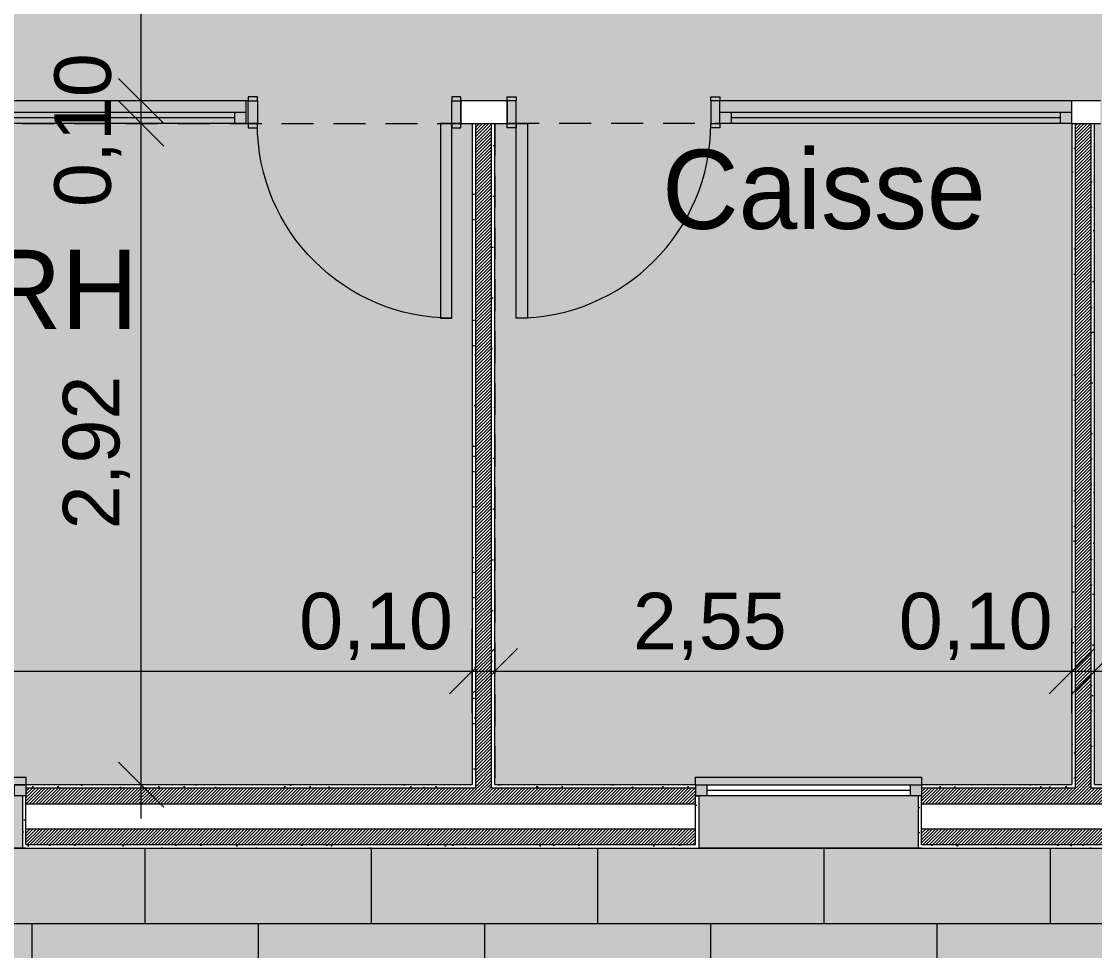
# Model space of a CAD drawing. Header units: millimetres. Extents: x 141848 to 1648660, y -821378 to -151356.
# Drawn here: x 440954 to 445696, y -261619 to -257512 of the extents above; entities that cross this region are included whole.
import ezdxf

# ---------------------------------------------------------------- set-up
doc = ezdxf.new("R2010")
doc.units = ezdxf.units.MM
doc.header["$MEASUREMENT"] = 0
for name, pattern in [('Tirets', [229.305464, 141.111124, -88.19434]), ('Traits', [282.222223, 141.111112, -141.111112]), ('Wipeout_Contour', [1000, 0, -1000])]:
    doc.linetypes.add(name, pattern=pattern)
for name, color, linetype in [('Cotations - 1_100', 7, 'Continuous'), ('Fenêtres ARCHICAD', 7, 'Continuous'), ('Hachure', 7, 'Continuous'), ('Portes ARCHICAD', 7, 'Continuous'), ('Sols_ Dalles', 7, 'Continuous'), ('Structure - Murs extérieurs', 7, 'Continuous')]:
    doc.layers.add(name, color=color, linetype=linetype)
doc.styles.add('STYLE_GENERE_1', font='')
doc.styles.add('STYLE_GENERE_2', font='')
doc.styles.get('STYLE_GENERE_1').set_extended_font_data('Agency FB')
doc.styles.get('STYLE_GENERE_2').set_extended_font_data('Arial')
doc.dimstyles.new('STYLE_GENERE__1', dxfattribs={"dimtxt": 250, "dimasz": 190, "dimexe": 1.25, "dimexo": 0.625, "dimgap": 0, "dimtad": 1, "dimlfac": 0.001, "dimtxsty": 'STYLE_GENERE_2', "dimblk": 'ARROWHEAD_6', "dimblk1": 'ARROWHEAD_6', "dimblk2": 'ARROWHEAD_6', "dimcen": 2.5, "dimse1": 1, "dimse2": 1, "dimclrd": 7, "dimclre": 7, "dimclrt": 7, "dimazin": 3, "dimtfac": 1, "dimtmove": 0, "dimatfit": 3})
doc.dimstyles.new('STYLE_GENERE__2', dxfattribs={"dimtxt": 250, "dimasz": 190, "dimexe": 1.25, "dimexo": 0.625, "dimgap": 0, "dimtad": 1, "dimlfac": 0.001, "dimtxsty": 'STYLE_GENERE_2', "dimblk": 'ARROWHEAD_6', "dimblk1": 'ARROWHEAD_6', "dimblk2": 'ARROWHEAD_6', "dimcen": 2.5, "dimse1": 1, "dimse2": 1, "dimclrd": 7, "dimclre": 7, "dimclrt": 7, "dimazin": 3, "dimtfac": 1, "dimtmove": 0, "dimatfit": 3})
doc.dimstyles.new('STYLE_GENERE__3', dxfattribs={"dimtxt": 250, "dimasz": 190, "dimexe": 1.25, "dimexo": 0.625, "dimgap": 0, "dimtad": 1, "dimlfac": 0.001, "dimtxsty": 'STYLE_GENERE_2', "dimblk": 'ARROWHEAD_6', "dimblk1": 'ARROWHEAD_6', "dimblk2": 'ARROWHEAD_6', "dimcen": 2.5, "dimse1": 1, "dimse2": 1, "dimclrd": 7, "dimclre": 7, "dimclrt": 7, "dimazin": 3, "dimtfac": 1, "dimtmove": 2, "dimatfit": 3})
pattern_1 = [(45, (0, 0), (-7.07106781, 7.07106781), [])]
pattern_2 = [(45, (0, 175), (-55.684659, 55.684659), [0, -52.5, 0, -78.75]), (110, (175, 175), (74.000794, 26.934086), [0, -38.5, 0, -66.5])]

# ---------------------------------------------------------------- blocks, each defined once
blk = doc.blocks.new('Dalle_41_2', base_point=(436549.6, -253415.6))
at = {"layer": 'Sols_ Dalles', "linetype": 'Continuous', "lineweight": 0, "true_color": 0x2e271c}
blk.add_hatch(color=250, dxfattribs=at).paths.add_polyline_path([(436549.6, -253415.6), (436549.6, -262350.9), (464309.6, -262365.6), (464309.6, -253415.6), (462925.6, -253415.6), (462925.6, -261165.6), (450865.6, -261165.6), (450865.6, -259365.6), (449225.6, -259365.6), (449225.6, -261165.6), (437925.1, -261165.6), (437925.1, -257683.7), (439425.1, -257683.7), (439425.1, -256655.6), (437925.1, -256655.6), (437925.1, -253415.6)])
at = {"layer": 'Sols_ Dalles', "color": 250, "linetype": 'Continuous', "lineweight": 5, "true_color": 0x1f1f1f, "flags": 128}
blk.add_lwpolyline([(436549.6, -253415.6), (436549.6, -262350.9), (464309.6, -262365.6), (464309.6, -253415.6), (462925.6, -253415.6), (462925.6, -261165.6), (450865.6, -261165.6), (450865.6, -259365.6), (449225.6, -259365.6), (449225.6, -261165.6), (437925.1, -261165.6), (437925.1, -257683.7), (439425.1, -257683.7), (439425.1, -256655.6), (437925.1, -256655.6), (437925.1, -253415.6)], close=True, dxfattribs=at)
blk = doc.blocks.new('Dalle_48_2', base_point=(437925.1, -253415.6))
at = {"layer": 'Sols_ Dalles', "linetype": 'Continuous', "lineweight": 0, "true_color": 0x393736}
blk.add_hatch(color=250, dxfattribs=at).paths.add_polyline_path([(437925.1, -253415.6), (437925.1, -256655.6), (440005.1, -256655.6), (440005.1, -257683.7), (437925.1, -257683.7), (437925.1, -261165.6), (449210.6, -261165.6), (449210.6, -259085.6), (450865.6, -259085.6), (450865.6, -261165.6), (462925.6, -261165.6), (462925.6, -253415.6)])
at = {"layer": 'Sols_ Dalles', "color": 250, "linetype": 'Continuous', "lineweight": 5, "true_color": 0x1f1f1f, "flags": 128}
blk.add_lwpolyline([(437925.1, -253415.6), (462925.6, -253415.6), (462925.6, -261165.6), (450865.6, -261165.6), (450865.6, -259085.6), (449210.6, -259085.6), (449210.6, -261165.6), (437925.1, -261165.6), (437925.1, -257683.7), (440005.1, -257683.7), (440005.1, -256655.6), (437925.1, -256655.6)], close=True, dxfattribs=at)
blk = doc.blocks.new('Mur_202_2', base_point=(442960.6, -261165.6))
at = {"color": 254, "linetype": 'Wipeout_Contour', "lineweight": 0, "ltscale": 2056444.522743386}
blk.add_wipeout([(443030.6, -260885.6), (442960.6, -260885.6), (442960.6, -260900.6), (443030.6, -260900.6)], dxfattribs=at).dxf.layer = 'Structure - Murs extérieurs'
at = {"layer": 'Structure - Murs extérieurs', "linetype": 'Continuous', "lineweight": 5, "true_color": 0x5f5f5f}
h = blk.add_hatch(dxfattribs=at)
h.set_pattern_fill('Briques_terre_cuite__int_94', color=251, style=0, pattern_type=2)
h.set_pattern_definition(pattern_1)
h.paths.add_polyline_path([(443030.6, -260885.6), (442960.6, -260885.6), (442960.6, -260900.6), (443030.6, -260900.6)])
at = {"color": 254, "linetype": 'Wipeout_Contour', "lineweight": 0, "ltscale": 2053329.502695167}
blk.add_wipeout([(442945.6, -257963.7), (442945.6, -260885.6), (442960.6, -260885.6), (442960.6, -257963.7)], dxfattribs=at).dxf.layer = 'Structure - Murs extérieurs'
at = {"color": 254, "linetype": 'Wipeout_Contour', "lineweight": 0, "ltscale": 2053622.895526968}
blk.add_wipeout([(443045.6, -260885.6), (443045.6, -257963.7), (443030.6, -257963.7), (443030.6, -260885.6)], dxfattribs=at).dxf.layer = 'Structure - Murs extérieurs'
at = {"layer": 'Structure - Murs extérieurs', "linetype": 'Continuous', "lineweight": 5, "true_color": 0x5f5f5f}
h = blk.add_hatch(dxfattribs=at)
h.set_pattern_fill('Enduit_0002', color=251, style=0, pattern_type=2)
h.set_pattern_definition(pattern_2)
h.paths.add_polyline_path([(442945.6, -257963.7), (442945.6, -260885.6), (442960.6, -260885.6), (442960.6, -257963.7)])
h = blk.add_hatch(dxfattribs=at)
h.set_pattern_fill('Enduit_0002', color=251, style=0, pattern_type=2)
h.set_pattern_definition(pattern_2)
h.paths.add_polyline_path([(443045.6, -260885.6), (443045.6, -257963.7), (443030.6, -257963.7), (443030.6, -260885.6)])
at = {"color": 254, "linetype": 'Wipeout_Contour', "lineweight": 0, "ltscale": 2053476.198523562}
blk.add_wipeout([(442960.6, -257963.7), (442960.6, -260885.6), (443030.6, -260885.6), (443030.6, -257963.7)], dxfattribs=at).dxf.layer = 'Structure - Murs extérieurs'
at = {"layer": 'Structure - Murs extérieurs', "linetype": 'Continuous', "lineweight": 5, "true_color": 0x5f5f5f}
h = blk.add_hatch(dxfattribs=at)
h.set_pattern_fill('Briques_terre_cuite__int_94', color=251, style=0, pattern_type=2)
h.set_pattern_definition(pattern_1)
h.paths.add_polyline_path([(442960.6, -257963.7), (442960.6, -260885.6), (443030.6, -260885.6), (443030.6, -257963.7)])
at = {"layer": 'Structure - Murs extérieurs', "color": 7, "linetype": 'Continuous', "lineweight": 5}
for p, q in [((442960.6, -257963.7), (442960.6, -260885.6)), ((443030.6, -260885.6), (443030.6, -257963.7)), ((442960.6, -260885.6), (442960.6, -260900.6)), ((443030.6, -260900.6), (443030.6, -260885.6))]:
    blk.add_line(p, q, dxfattribs=at)
at = {"layer": 'Structure - Murs extérieurs', "color": 7, "linetype": 'Continuous', "lineweight": 5, "flags": 128}
for points in [[(442945.6, -257963.7), (442945.6, -260885.6)], [(443045.6, -260885.6), (443045.6, -257963.7)]]:
    blk.add_lwpolyline(points, dxfattribs=at)
blk = doc.blocks.new('Mur_203_2', base_point=(445610.6, -261165.6))
at = {"color": 254, "linetype": 'Wipeout_Contour', "lineweight": 0, "ltscale": 2065585.257969993}
blk.add_wipeout([(445680.6, -260885.6), (445610.6, -260885.6), (445610.6, -260900.6), (445680.6, -260900.6)], dxfattribs=at).dxf.layer = 'Structure - Murs extérieurs'
at = {"layer": 'Structure - Murs extérieurs', "linetype": 'Continuous', "lineweight": 5, "true_color": 0x5f5f5f}
h = blk.add_hatch(dxfattribs=at)
h.set_pattern_fill('Briques_terre_cuite__int_94', color=251, style=0, pattern_type=2)
h.set_pattern_definition(pattern_1)
h.paths.add_polyline_path([(445680.6, -260885.6), (445610.6, -260885.6), (445610.6, -260900.6), (445680.6, -260900.6)])
at = {"color": 254, "linetype": 'Wipeout_Contour', "lineweight": 0, "ltscale": 2062399.942005215}
blk.add_wipeout([(445595.6, -257880.6), (445595.6, -260885.6), (445610.6, -260885.6), (445610.6, -257880.6)], dxfattribs=at).dxf.layer = 'Structure - Murs extérieurs'
at = {"color": 254, "linetype": 'Wipeout_Contour', "lineweight": 0, "ltscale": 2062693.791935587}
blk.add_wipeout([(445695.6, -260885.6), (445695.6, -257880.6), (445680.6, -257880.6), (445680.6, -260885.6)], dxfattribs=at).dxf.layer = 'Structure - Murs extérieurs'
at = {"layer": 'Structure - Murs extérieurs', "linetype": 'Continuous', "lineweight": 5, "true_color": 0x5f5f5f}
h = blk.add_hatch(dxfattribs=at)
h.set_pattern_fill('Enduit_0002', color=251, style=0, pattern_type=2)
h.set_pattern_definition(pattern_2)
h.paths.add_polyline_path([(445595.6, -257880.6), (445595.6, -260885.6), (445610.6, -260885.6), (445610.6, -257880.6)])
h = blk.add_hatch(dxfattribs=at)
h.set_pattern_fill('Enduit_0002', color=251, style=0, pattern_type=2)
h.set_pattern_definition(pattern_2)
h.paths.add_polyline_path([(445695.6, -260885.6), (445695.6, -257880.6), (445680.6, -257880.6), (445680.6, -260885.6)])
at = {"color": 254, "linetype": 'Wipeout_Contour', "lineweight": 0, "ltscale": 2062546.866391082}
blk.add_wipeout([(445610.6, -257880.6), (445610.6, -260885.6), (445680.6, -260885.6), (445680.6, -257880.6)], dxfattribs=at).dxf.layer = 'Structure - Murs extérieurs'
at = {"layer": 'Structure - Murs extérieurs', "linetype": 'Continuous', "lineweight": 5, "true_color": 0x5f5f5f}
h = blk.add_hatch(dxfattribs=at)
h.set_pattern_fill('Briques_terre_cuite__int_94', color=251, style=0, pattern_type=2)
h.set_pattern_definition(pattern_1)
h.paths.add_polyline_path([(445610.6, -257880.6), (445610.6, -260885.6), (445680.6, -260885.6), (445680.6, -257880.6)])
at = {"layer": 'Structure - Murs extérieurs', "color": 7, "linetype": 'Continuous', "lineweight": 5}
for p, q in [((445610.6, -257880.6), (445610.6, -260885.6)), ((445680.6, -260885.6), (445680.6, -257880.6)), ((445610.6, -260885.6), (445610.6, -260900.6)), ((445680.6, -260900.6), (445680.6, -260885.6))]:
    blk.add_line(p, q, dxfattribs=at)
at = {"layer": 'Structure - Murs extérieurs', "color": 7, "linetype": 'Continuous', "lineweight": 5, "flags": 128}
for points in [[(445595.6, -257880.6), (445595.6, -260885.6)], [(445695.6, -260885.6), (445695.6, -257880.6)]]:
    blk.add_lwpolyline(points, dxfattribs=at)
blk = doc.blocks.new('Fenêtre 25_7')
at = {"layer": 'Fenêtres ARCHICAD', "color": 7, "linetype": 'Continuous', "lineweight": 5}
for p, q in [((-777.8, 0), (777.8, 0)), ((-777.8, 0), (-727.8, 0)), ((-777.8, 0), (-777.8, -50)), ((-777.8, 0), (-777.8, -50)), ((-727.8, 0), (-727.8, -50)), ((-727.8, 0), (727.8, 0)), ((727.8, -50), (727.8, 0)), ((727.8, 0), (777.8, 0)), ((777.8, 0), (777.8, -50)), ((777.8, 0), (777.8, -50)), ((-727.8, -25), (727.8, -25)), ((-727.8, -50), (-777.8, -50)), ((-777.8, -50), (-777.8, -100)), ((727.8, -50), (-727.8, -50)), ((777.8, -50), (727.8, -50)), ((777.8, -50), (777.8, -100)), ((-777.8, -100), (777.8, -100))]:
    blk.add_line(p, q, dxfattribs=at)
blk = doc.blocks.new('Fenêtre 25_8')
at = {"layer": 'Fenêtres ARCHICAD', "color": 7, "linetype": 'Continuous', "lineweight": 5}
for p, q in [((-970.5, 0), (970.5, 0)), ((-970.5, 0), (-920.5, 0)), ((-970.5, 0), (-970.5, -50)), ((-970.5, 0), (-970.5, -50)), ((-920.5, 0), (-920.5, -50)), ((-920.5, 0), (920.5, 0)), ((920.5, -50), (920.5, 0)), ((920.5, 0), (970.5, 0)), ((970.5, 0), (970.5, -50)), ((970.5, 0), (970.5, -50)), ((-920.5, -25), (920.5, -25)), ((-920.5, -50), (-970.5, -50)), ((-970.5, -50), (-970.5, -100)), ((920.5, -50), (-920.5, -50)), ((970.5, -50), (920.5, -50)), ((970.5, -50), (970.5, -100)), ((-970.5, -100), (970.5, -100))]:
    blk.add_line(p, q, dxfattribs=at)
blk = doc.blocks.new('Porte 25')
at = {"layer": 'Portes ARCHICAD', "color": 7, "linetype": 'Continuous', "lineweight": 5}
for p, q in [((380, 0), (380, 860)), ((380, 860), (430, 860)), ((430, 860), (430, 0)), ((-470, 0), (-470, 19)), ((-470, 19), (-430, 19)), ((-430, 0), (-470, 0)), ((-430, 0), (-470, 0)), ((-470, 0), (-470, -100)), ((-470, 0), (-470, -100)), ((-470, 0), (-470, -100)), ((-430, 19), (-430, 0)), ((-430, -50), (-430, 0)), ((430, 0), (380, 0)), ((430, 19), (470, 19)), ((430, 0), (430, 19)), ((470, 0), (430, 0)), ((470, 0), (430, 0)), ((430, 0), (430, -50)), ((470, 19), (470, 0)), ((470, -100), (470, 0)), ((470, 0), (470, -100)), ((470, 0), (470, -100)), ((-430, -100), (-430, -50)), ((430, -50), (430, -100)), ((-470, -119), (-470, -100)), ((-470, -100), (-430, -100)), ((-470, -100), (-430, -100)), ((-430, -119), (-470, -119)), ((-430, -100), (-430, -119)), ((430, -100), (470, -100)), ((430, -119), (430, -100)), ((430, -100), (470, -100)), ((470, -119), (430, -119)), ((470, -100), (470, -119))]:
    blk.add_line(p, q, dxfattribs=at)
blk.add_arc((430, 0), 860, 90, 180, dxfattribs=at)
blk = doc.blocks.new('Mur_206_2', base_point=(439725.1, -257963.7))
at = {"color": 254, "linetype": 'Wipeout_Contour', "lineweight": 0, "ltscale": 2046812.844278884}
blk.add_wipeout([(441946.2, -257863.7), (441946.2, -257963.7), (441955.9, -257963.7), (441955.9, -257863.7)], dxfattribs=at).dxf.layer = 'Structure - Murs extérieurs'
at = {"color": 254, "linetype": 'Wipeout_Contour', "lineweight": 0, "ltscale": 2050430.871710014}
blk.add_wipeout([(442895.9, -257963.7), (443100, -257963.7), (443100, -257863.7), (442895.9, -257863.7)], dxfattribs=at).dxf.layer = 'Structure - Murs extérieurs'
at = {"color": 254, "linetype": 'Wipeout_Contour', "lineweight": 0, "ltscale": 2059635.606639041}
blk.add_wipeout([(445595.6, -257963.7), (445721.9, -257963.7), (445721.9, -257863.7), (445595.6, -257863.7)], dxfattribs=at).dxf.layer = 'Structure - Murs extérieurs'
at = {"layer": 'Structure - Murs extérieurs', "color": 7, "linetype": 'Continuous', "lineweight": 5}
for p, q in [((441946.2, -257913.7), (441946.2, -257863.7)), ((441955.9, -257963.7), (441955.9, -257863.7)), ((442895.9, -257963.7), (442895.9, -257863.7)), ((443100, -257963.7), (443100, -257863.7)), ((445595.6, -257913.7), (445595.6, -257863.7)), ((441946.2, -257963.7), (441946.2, -257913.7)), ((445595.6, -257963.7), (445595.6, -257913.7))]:
    blk.add_line(p, q, dxfattribs=at)
at = {"layer": 'Structure - Murs extérieurs', "color": 7, "linetype": 'Continuous', "lineweight": 5, "flags": 128}
for points in [[(441955.9, -257863.7), (441946.2, -257863.7)], [(443100, -257863.7), (442895.9, -257863.7)], [(445721.9, -257863.7), (445595.6, -257863.7)], [(441946.2, -257963.7), (441955.9, -257963.7)], [(442895.9, -257963.7), (443100, -257963.7)], [(445595.6, -257963.7), (445721.9, -257963.7)]]:
    blk.add_lwpolyline(points, dxfattribs=at)
at = {"layer": 'Fenêtres ARCHICAD', "color": 7, "linetype": 'Continuous', "lineweight": 5, "zscale": 1000, "rotation": 180}
for name, p in [('Fenêtre 25_8', (440975.6, -257963.7)), ('Fenêtre 25_7', (444817.8, -257963.7))]:
    blk.add_blockref(name, p, dxfattribs=at)
at = {"layer": 'Portes ARCHICAD', "color": 7, "linetype": 'Continuous', "lineweight": 5, "xscale": -1, "zscale": 1000, "rotation": 180}
blk.add_blockref('Porte 25', (442425.9, -257963.7), dxfattribs=at)
at = {"layer": 'Portes ARCHICAD', "color": 7, "linetype": 'Continuous', "lineweight": 5, "zscale": 1000, "rotation": 180}
blk.add_blockref('Porte 25', (443570, -257963.7), dxfattribs=at)
blk = doc.blocks.new('Fenêtre 25_5')
at = {"layer": 'Fenêtres ARCHICAD', "color": 7, "linetype": 'Continuous', "lineweight": 5}
for p, q in [((-500, 0), (-500, 33.3)), ((-500, 33.3), (500, 33.3)), ((-500, 0), (-500, -15)), ((-500, 0), (-500, -15)), ((500, 33.3), (500, 0)), ((500, 0), (500, -15)), ((500, 0), (500, -15)), ((-500, -15), (-500, -50)), ((-500, -15), (-500, -50)), ((500, -15), (500, -50)), ((500, -15), (500, -50)), ((-485, -50), (-485, -280)), ((485, -50), (485, -280)), ((-500, -280), (-485, -280)), ((-485, -280), (485, -280)), ((500, -280), (485, -280))]:
    blk.add_line(p, q, dxfattribs=at)
at = {"layer": 'Fenêtres ARCHICAD', "color": 7, "linetype": 'Traits', "lineweight": 5}
blk.add_line((-500, 0), (500, 0), dxfattribs=at)
at = {"color": 254, "linetype": 'Wipeout_Contour', "lineweight": 0, "ltscale": 1805.5395}
blk.add_wipeout([(-450, 0), (-450, -50), (450, -50), (450, 0)], dxfattribs=at).dxf.layer = 'Fenêtres ARCHICAD'
at = {"layer": 'Fenêtres ARCHICAD', "color": 7, "linetype": 'Continuous', "lineweight": 5}
for p, q in [((-500, 0), (-450, 0)), ((-450, 0), (-450, -50)), ((-450, 0), (450, 0)), ((450, -50), (450, 0)), ((450, 0), (500, 0)), ((-450, -25), (450, -25)), ((-450, -50), (-500, -50)), ((450, -50), (-450, -50)), ((500, -50), (450, -50))]:
    blk.add_line(p, q, dxfattribs=at)
blk = doc.blocks.new('Mur_287_2', base_point=(448945.6, -261165.6))
at = {"color": 254, "linetype": 'Wipeout_Contour', "lineweight": 0, "ltscale": 2052874.762423027}
blk.add_wipeout([(440972.9, -260900.6), (442945.6, -260900.6), (442945.6, -260885.6), (440972.9, -260885.6)], dxfattribs=at)
at = {"color": 254, "linetype": 'Wipeout_Contour', "lineweight": 0, "ltscale": 2056591.007703003}
blk.add_wipeout([(443045.6, -260885.6), (443030.6, -260885.6), (443030.6, -260900.6), (443045.6, -260900.6)], dxfattribs=at)
at = {"color": 254, "linetype": 'Wipeout_Contour', "lineweight": 0, "ltscale": 2064266.934160831}
blk.add_wipeout([(444931.6, -260900.6), (445595.6, -260900.6), (445595.6, -260885.6), (444931.6, -260885.6)], dxfattribs=at)
at = {"color": 254, "linetype": 'Wipeout_Contour', "lineweight": 0, "ltscale": 2065731.967083249}
blk.add_wipeout([(445695.6, -260885.6), (445680.6, -260885.6), (445680.6, -260900.6), (445695.6, -260900.6)], dxfattribs=at)
at = {"color": 254, "linetype": 'Wipeout_Contour', "lineweight": 0, "ltscale": 2055113.100877188}
blk.add_wipeout([(443931.6, -261150.6), (440972.9, -261150.6), (440972.9, -261165.6), (443931.6, -261165.6)], dxfattribs=at)
at = {"color": 254, "linetype": 'Wipeout_Contour', "lineweight": 0, "ltscale": 2066561.518039921}
blk.add_wipeout([(444931.6, -261150.6), (444931.6, -261165.6), (446614.4, -261165.6), (446614.4, -261150.6)], dxfattribs=at)
at = {"linetype": 'Continuous', "lineweight": 5, "true_color": 0x5f5f5f}
h = blk.add_hatch(dxfattribs=at)
h.set_pattern_fill('Enduit_0002', color=251, style=0, pattern_type=2)
h.set_pattern_definition(pattern_2)
h.paths.add_polyline_path([(440972.9, -260900.6), (442945.6, -260900.6), (442945.6, -260885.6), (440972.9, -260885.6)])
h = blk.add_hatch(dxfattribs=at)
h.set_pattern_fill('Enduit_0002', color=251, style=0, pattern_type=2)
h.set_pattern_definition(pattern_2)
h.paths.add_polyline_path([(443045.6, -260885.6), (443030.6, -260885.6), (443030.6, -260900.6), (443045.6, -260900.6)])
h = blk.add_hatch(dxfattribs=at)
h.set_pattern_fill('Enduit_0002', color=251, style=0, pattern_type=2)
h.set_pattern_definition(pattern_2)
h.paths.add_polyline_path([(444931.6, -260900.6), (445595.6, -260900.6), (445595.6, -260885.6), (444931.6, -260885.6)])
h = blk.add_hatch(dxfattribs=at)
h.set_pattern_fill('Enduit_0002', color=251, style=0, pattern_type=2)
h.set_pattern_definition(pattern_2)
h.paths.add_polyline_path([(445695.6, -260885.6), (445680.6, -260885.6), (445680.6, -260900.6), (445695.6, -260900.6)])
h = blk.add_hatch(dxfattribs=at)
h.set_pattern_fill('Enduit_0002', color=251, style=0, pattern_type=2)
h.set_pattern_definition(pattern_2)
h.paths.add_polyline_path([(443931.6, -261150.6), (440972.9, -261150.6), (440972.9, -261165.6), (443931.6, -261165.6)])
h = blk.add_hatch(dxfattribs=at)
h.set_pattern_fill('Enduit_0002', color=251, style=0, pattern_type=2)
h.set_pattern_definition(pattern_2)
h.paths.add_polyline_path([(444931.6, -261150.6), (444931.6, -261165.6), (446614.4, -261165.6), (446614.4, -261150.6)])
at = {"color": 254, "linetype": 'Wipeout_Contour', "lineweight": 0, "ltscale": 2056298.038967514}
blk.add_wipeout([(442960.6, -260885.6), (442945.6, -260885.6), (442945.6, -260900.6), (442960.6, -260900.6)], dxfattribs=at)
at = {"color": 254, "linetype": 'Wipeout_Contour', "lineweight": 0, "ltscale": 2058144.254432398}
blk.add_wipeout([(443045.6, -260900.6), (443931.6, -260900.6), (443931.6, -260885.6), (443045.6, -260885.6)], dxfattribs=at)
at = {"color": 254, "linetype": 'Wipeout_Contour', "lineweight": 0, "ltscale": 2065438.550024285}
blk.add_wipeout([(445610.6, -260885.6), (445595.6, -260885.6), (445595.6, -260900.6), (445610.6, -260900.6)], dxfattribs=at)
at = {"color": 254, "linetype": 'Wipeout_Contour', "lineweight": 0, "ltscale": 2067344.221832008}
blk.add_wipeout([(445695.6, -260900.6), (446614.4, -260900.6), (446614.4, -260885.6), (445695.6, -260885.6)], dxfattribs=at)
at = {"color": 254, "linetype": 'Wipeout_Contour', "lineweight": 0, "ltscale": 2055026.696493898}
blk.add_wipeout([(440972.9, -261080.6), (440972.9, -261150.6), (443931.6, -261150.6), (443931.6, -261080.6)], dxfattribs=at)
at = {"color": 254, "linetype": 'Wipeout_Contour', "lineweight": 0, "ltscale": 2066475.592869118}
blk.add_wipeout([(444931.6, -261080.6), (444931.6, -261150.6), (446614.4, -261150.6), (446614.4, -261080.6)], dxfattribs=at)
at = {"linetype": 'Continuous', "lineweight": 5, "true_color": 0x5f5f5f}
h = blk.add_hatch(dxfattribs=at)
h.set_pattern_fill('Enduit_0002', color=251, style=0, pattern_type=2)
h.set_pattern_definition(pattern_2)
h.paths.add_polyline_path([(442960.6, -260885.6), (442945.6, -260885.6), (442945.6, -260900.6), (442960.6, -260900.6)])
h = blk.add_hatch(dxfattribs=at)
h.set_pattern_fill('Enduit_0002', color=251, style=0, pattern_type=2)
h.set_pattern_definition(pattern_2)
h.paths.add_polyline_path([(443045.6, -260900.6), (443931.6, -260900.6), (443931.6, -260885.6), (443045.6, -260885.6)])
h = blk.add_hatch(dxfattribs=at)
h.set_pattern_fill('Enduit_0002', color=251, style=0, pattern_type=2)
h.set_pattern_definition(pattern_2)
h.paths.add_polyline_path([(445610.6, -260885.6), (445595.6, -260885.6), (445595.6, -260900.6), (445610.6, -260900.6)])
h = blk.add_hatch(dxfattribs=at)
h.set_pattern_fill('Enduit_0002', color=251, style=0, pattern_type=2)
h.set_pattern_definition(pattern_2)
h.paths.add_polyline_path([(445695.6, -260900.6), (446614.4, -260900.6), (446614.4, -260885.6), (445695.6, -260885.6)])
h = blk.add_hatch(dxfattribs=at)
h.set_pattern_fill('Briques_terre_cuite__int_94', color=251, style=0, pattern_type=2)
h.set_pattern_definition(pattern_1)
h.paths.add_polyline_path([(440972.9, -261080.6), (440972.9, -261150.6), (443931.6, -261150.6), (443931.6, -261080.6)])
h = blk.add_hatch(dxfattribs=at)
h.set_pattern_fill('Briques_terre_cuite__int_94', color=251, style=0, pattern_type=2)
h.set_pattern_definition(pattern_1)
h.paths.add_polyline_path([(444931.6, -261080.6), (444931.6, -261150.6), (446614.4, -261150.6), (446614.4, -261080.6)])
at = {"color": 254, "linetype": 'Wipeout_Contour', "lineweight": 0, "ltscale": 2054843.754802035}
blk.add_wipeout([(443931.6, -260970.6), (440972.9, -260970.6), (440972.9, -261080.6), (443931.6, -261080.6)], dxfattribs=at)
at = {"color": 254, "linetype": 'Wipeout_Contour', "lineweight": 0, "ltscale": 2066293.665497769}
blk.add_wipeout([(446614.4, -260970.6), (444931.6, -260970.6), (444931.6, -261080.6), (446614.4, -261080.6)], dxfattribs=at)
at = {"color": 254, "linetype": 'Wipeout_Contour', "lineweight": 0, "ltscale": 2565378.443909648}
blk.add_wipeout([(440972.9, -260900.6), (440972.9, -260935.6), (440972.9, -260970.6), (442960.6, -260970.6), (442960.6, -260900.6)], dxfattribs=at)
at = {"color": 254, "linetype": 'Wipeout_Contour', "lineweight": 0, "ltscale": 2580181.004514978}
blk.add_wipeout([(444931.6, -260900.6), (444931.6, -260935.6), (444931.6, -260970.6), (445610.6, -260970.6), (445610.6, -260900.6)], dxfattribs=at)
at = {"linetype": 'Continuous', "lineweight": 5, "true_color": 0x5f5f5f}
h = blk.add_hatch(dxfattribs=at)
h.set_pattern_fill('Briques_terre_cuite__int_94', color=251, style=0, pattern_type=2)
h.set_pattern_definition(pattern_1)
h.paths.add_polyline_path([(440972.9, -260900.6), (440972.9, -260935.6), (440972.9, -260970.6), (442960.6, -260970.6), (442960.6, -260900.6)])
h = blk.add_hatch(dxfattribs=at)
h.set_pattern_fill('Briques_terre_cuite__int_94', color=251, style=0, pattern_type=2)
h.set_pattern_definition(pattern_1)
h.paths.add_polyline_path([(444931.6, -260900.6), (444931.6, -260935.6), (444931.6, -260970.6), (445610.6, -260970.6), (445610.6, -260900.6)])
at = {"color": 7, "linetype": 'Continuous', "lineweight": 5}
for p, q in [((440972.9, -260885.6), (440972.9, -260900.6)), ((444931.6, -260885.6), (444931.6, -260900.6))]:
    blk.add_line(p, q, dxfattribs=at)
at = {"color": 254, "linetype": 'Wipeout_Contour', "lineweight": 0, "ltscale": 2056530.800322485}
blk.add_wipeout([(443030.6, -260900.6), (442960.6, -260900.6), (442960.6, -260970.6), (443030.6, -260970.6)], dxfattribs=at)
at = {"color": 254, "linetype": 'Wipeout_Contour', "lineweight": 0, "ltscale": 2065671.153775135}
blk.add_wipeout([(445680.6, -260900.6), (445610.6, -260900.6), (445610.6, -260970.6), (445680.6, -260970.6)], dxfattribs=at)
at = {"color": 254, "linetype": 'Wipeout_Contour', "lineweight": 0, "ltscale": 2562272.704409919}
blk.add_wipeout([(440957.9, -261165.6), (440972.9, -261165.6), (440972.9, -261150.6), (440972.9, -260935.6), (440957.9, -260935.6)], dxfattribs=at)
at = {"color": 254, "linetype": 'Wipeout_Contour', "lineweight": 0, "ltscale": 2579324.496432557}
blk.add_wipeout([(444916.6, -261165.6), (444931.6, -261165.6), (444931.6, -261150.6), (444931.6, -260935.6), (444916.6, -260935.6)], dxfattribs=at)
at = {"linetype": 'Continuous', "lineweight": 5, "true_color": 0x5f5f5f}
h = blk.add_hatch(dxfattribs=at)
h.set_pattern_fill('Briques_terre_cuite__int_94', color=251, style=0, pattern_type=2)
h.set_pattern_definition(pattern_1)
h.paths.add_polyline_path([(443030.6, -260900.6), (442960.6, -260900.6), (442960.6, -260970.6), (443030.6, -260970.6)])
h = blk.add_hatch(dxfattribs=at)
h.set_pattern_fill('Briques_terre_cuite__int_94', color=251, style=0, pattern_type=2)
h.set_pattern_definition(pattern_1)
h.paths.add_polyline_path([(445680.6, -260900.6), (445610.6, -260900.6), (445610.6, -260970.6), (445680.6, -260970.6)])
h = blk.add_hatch(dxfattribs=at)
h.set_pattern_fill('Enduit_0002', color=251, style=0, pattern_type=2)
h.set_pattern_definition(pattern_2)
h.paths.add_polyline_path([(440957.9, -261165.6), (440972.9, -261165.6), (440972.9, -261150.6), (440972.9, -260935.6), (440957.9, -260935.6)])
h = blk.add_hatch(dxfattribs=at)
h.set_pattern_fill('Enduit_0002', color=251, style=0, pattern_type=2)
h.set_pattern_definition(pattern_2)
h.paths.add_polyline_path([(444916.6, -261165.6), (444931.6, -261165.6), (444931.6, -261150.6), (444931.6, -260935.6), (444916.6, -260935.6)])
at = {"color": 7, "linetype": 'Continuous', "lineweight": 5}
for p, q in [((442960.6, -260900.6), (440972.9, -260900.6)), ((440972.9, -260900.6), (440972.9, -260935.6)), ((442960.6, -260885.6), (442960.6, -260900.6)), ((445610.6, -260900.6), (444931.6, -260900.6)), ((444931.6, -260900.6), (444931.6, -260935.6)), ((445610.6, -260885.6), (445610.6, -260900.6)), ((440957.9, -260935.6), (440957.9, -261165.6)), ((440972.9, -260935.6), (440957.9, -260935.6)), ((440972.9, -261150.6), (440972.9, -260935.6)), ((444916.6, -260935.6), (444916.6, -261165.6)), ((444931.6, -260935.6), (444916.6, -260935.6)), ((444931.6, -261150.6), (444931.6, -260935.6)), ((440972.9, -260970.6), (442960.6, -260970.6)), ((444931.6, -260970.6), (445610.6, -260970.6)), ((444931.6, -261080.6), (446614.4, -261080.6)), ((440972.9, -261165.6), (440957.9, -261165.6)), ((444931.6, -261165.6), (444916.6, -261165.6)), ((444931.6, -261150.6), (446614.4, -261150.6))]:
    blk.add_line(p, q, dxfattribs=at)
at = {"color": 7, "linetype": 'Continuous', "lineweight": 5, "flags": 128}
for points in [[(442945.6, -260885.6), (440972.9, -260885.6)], [(445595.6, -260885.6), (444931.6, -260885.6)], [(444931.6, -261165.6), (446614.4, -261165.6)]]:
    blk.add_lwpolyline(points, dxfattribs=at)
at = {"color": 254, "linetype": 'Wipeout_Contour', "lineweight": 0, "ltscale": 2573143.626941882}
blk.add_wipeout([(443931.6, -260900.6), (443030.6, -260900.6), (443030.6, -260970.6), (443931.6, -260970.6), (443931.6, -260935.6)], dxfattribs=at)
at = {"color": 254, "linetype": 'Wipeout_Contour', "lineweight": 0, "ltscale": 2584657.808150824}
blk.add_wipeout([(446614.4, -260900.6), (445680.6, -260900.6), (445680.6, -260970.6), (446614.4, -260970.6), (446614.4, -260935.6)], dxfattribs=at)
at = {"linetype": 'Continuous', "lineweight": 5, "true_color": 0x5f5f5f}
h = blk.add_hatch(dxfattribs=at)
h.set_pattern_fill('Briques_terre_cuite__int_94', color=251, style=0, pattern_type=2)
h.set_pattern_definition(pattern_1)
h.paths.add_polyline_path([(443931.6, -260900.6), (443030.6, -260900.6), (443030.6, -260970.6), (443931.6, -260970.6), (443931.6, -260935.6)])
h = blk.add_hatch(dxfattribs=at)
h.set_pattern_fill('Briques_terre_cuite__int_94', color=251, style=0, pattern_type=2)
h.set_pattern_definition(pattern_1)
h.paths.add_polyline_path([(446614.4, -260900.6), (445680.6, -260900.6), (445680.6, -260970.6), (446614.4, -260970.6), (446614.4, -260935.6)])
at = {"color": 7, "linetype": 'Continuous', "lineweight": 5}
for p, q in [((443030.6, -260900.6), (443030.6, -260885.6)), ((443931.6, -260900.6), (443030.6, -260900.6)), ((443931.6, -260885.6), (443931.6, -260900.6)), ((445680.6, -260900.6), (445680.6, -260885.6)), ((446614.4, -260900.6), (445680.6, -260900.6)), ((442960.6, -260970.6), (443030.6, -260970.6)), ((445610.6, -260970.6), (445680.6, -260970.6)), ((445680.6, -260970.6), (446614.4, -260970.6))]:
    blk.add_line(p, q, dxfattribs=at)
at = {"color": 7, "linetype": 'Continuous', "lineweight": 5, "flags": 128}
for points in [[(443931.6, -260885.6), (443045.6, -260885.6)], [(446614.4, -260885.6), (445695.6, -260885.6)]]:
    blk.add_lwpolyline(points, dxfattribs=at)
at = {"color": 254, "linetype": 'Wipeout_Contour', "lineweight": 0, "ltscale": 2575065.899359434}
blk.add_wipeout([(443931.6, -261165.6), (443946.6, -261165.6), (443946.6, -260935.6), (443931.6, -260935.6), (443931.6, -261150.6)], dxfattribs=at)
at = {"linetype": 'Continuous', "lineweight": 5, "true_color": 0x5f5f5f}
h = blk.add_hatch(dxfattribs=at)
h.set_pattern_fill('Enduit_0002', color=251, style=0, pattern_type=2)
h.set_pattern_definition(pattern_2)
h.paths.add_polyline_path([(443931.6, -261165.6), (443946.6, -261165.6), (443946.6, -260935.6), (443931.6, -260935.6), (443931.6, -261150.6)])
at = {"color": 7, "linetype": 'Continuous', "lineweight": 5}
for p, q in [((443931.6, -260900.6), (443931.6, -260935.6)), ((443931.6, -260935.6), (443946.6, -260935.6)), ((443931.6, -261150.6), (443931.6, -260935.6)), ((443946.6, -260935.6), (443946.6, -261165.6)), ((443030.6, -260970.6), (443931.6, -260970.6)), ((440972.9, -261080.6), (443931.6, -261080.6)), ((440972.9, -261150.6), (443931.6, -261150.6)), ((443931.6, -261165.6), (443946.6, -261165.6))]:
    blk.add_line(p, q, dxfattribs=at)
at = {"color": 7, "linetype": 'Continuous', "lineweight": 5, "flags": 128}
blk.add_lwpolyline([(440972.9, -261165.6), (443931.6, -261165.6)], dxfattribs=at)
at = {"layer": 'Fenêtres ARCHICAD', "color": 7, "linetype": 'Continuous', "lineweight": 5, "zscale": 1000}
for p in [(440472.9, -260885.6), (444431.6, -260885.6)]:
    blk.add_blockref('Fenêtre 25_5', p, dxfattribs=at)
blk = doc.blocks.new('*D959')
at = {"layer": 'Cotations - 1_100', "color": 7, "linetype": 'Continuous', "lineweight": 5}
for p, q in [((438205.1, -260571.5), (438205.1, -260196.5)), ((442945.6, -260571.5), (442945.6, -260196.5)), ((438305.1, -260284), (438105.1, -260484)), ((442845.6, -260484), (443045.6, -260284)), ((438055.1, -260384), (438205.1, -260384)), ((438205.1, -260384), (442945.6, -260384))]:
    blk.add_line(p, q, dxfattribs=at)
at = {"layer": 'Cotations - 1_100', "color": 7, "lineweight": 5, "char_height": 250, "attachment_point": 7, "style": 'STYLE_GENERE_2'}
for s, insert in [('\\A1;{\\pql;\\fArial|b0|i0|c0|p38;4,74}', (439910.2, -260334)), ('\\A1;{\\pql;\\fArial|b0|i0|c0|p38;0,10}', (442180.4, -260334))]:
    blk.add_mtext(s, dxfattribs=dict(at, insert=insert))
blk = doc.blocks.new('ARROWHEAD_6')
at = {"color": 0, "linetype": 'Continuous', "lineweight": 0}
for p, q in [((-0.5, -0.5), (0.5, 0.5)), ((0, 0), (-1, 0))]:
    blk.add_line(p, q, dxfattribs=at)
blk = doc.blocks.new('*D960')
at = {"layer": 'Cotations - 1_100', "color": 7, "linetype": 'Continuous', "lineweight": 5}
for p, q in [((442945.6, -260571.5), (442945.6, -260196.5)), ((443045.6, -260571.5), (443045.6, -260196.5)), ((442845.6, -260484), (443045.6, -260284)), ((443145.6, -260284), (442945.6, -260484)), ((442945.6, -260384), (443045.6, -260384))]:
    blk.add_line(p, q, dxfattribs=at)
blk = doc.blocks.new('*D961')
at = {"layer": 'Cotations - 1_100', "color": 7, "linetype": 'Continuous', "lineweight": 5}
for p, q in [((443045.6, -260571.5), (443045.6, -260196.5)), ((445595.6, -260571.5), (445595.6, -260196.5)), ((443145.6, -260284), (442945.6, -260484)), ((445495.6, -260484), (445695.6, -260284)), ((443045.6, -260384), (445595.6, -260384))]:
    blk.add_line(p, q, dxfattribs=at)
at = {"layer": 'Cotations - 1_100', "color": 7, "lineweight": 5, "char_height": 250, "attachment_point": 7, "style": 'STYLE_GENERE_2'}
for s, insert in [('\\A1;{\\pql;\\fArial|b0|i0|c0|p38;2,55}', (443655.4, -260334)), ('\\A1;{\\pql;\\fArial|b0|i0|c0|p38;0,10}', (444830.4, -260334))]:
    blk.add_mtext(s, dxfattribs=dict(at, insert=insert))
blk = doc.blocks.new('*D962')
at = {"layer": 'Cotations - 1_100', "color": 7, "linetype": 'Continuous', "lineweight": 5}
for p, q in [((445595.6, -260571.5), (445595.6, -260196.5)), ((445695.6, -260571.5), (445695.6, -260196.5)), ((445495.6, -260484), (445695.6, -260284)), ((445795.6, -260284), (445595.6, -260484)), ((445595.6, -260384), (445695.6, -260384))]:
    blk.add_line(p, q, dxfattribs=at)
blk = doc.blocks.new('*D963')
at = {"layer": 'Cotations - 1_100', "color": 7, "linetype": 'Continuous', "lineweight": 5}
for p, q in [((445695.6, -260571.5), (445695.6, -260196.5)), ((448945.6, -260571.5), (448945.6, -260196.5)), ((445795.6, -260284), (445595.6, -260484)), ((449045.6, -260284), (448845.6, -260484)), ((445695.6, -260384), (448945.6, -260384))]:
    blk.add_line(p, q, dxfattribs=at)
at = {"layer": 'Cotations - 1_100', "color": 7, "lineweight": 5, "char_height": 250, "attachment_point": 7, "style": 'STYLE_GENERE_2'}
for s, insert in [('\\A1;{\\pql;\\fArial|b0|i0|c0|p38;3,25}', (446655.4, -260334)), ('\\A1;{\\pql;\\fArial|b0|i0|c0|p38;0,28}', (448180.4, -260334))]:
    blk.add_mtext(s, dxfattribs=dict(at, insert=insert))
blk = doc.blocks.new('*D972')
at = {"layer": 'Cotations - 1_100', "color": 7, "linetype": 'Continuous', "lineweight": 5}
for p, q in [((441583, -258063.7), (441383, -257863.7)), ((441670.5, -257963.7), (441295.5, -257963.7)), ((441483, -260885.6), (441483, -257963.7)), ((441383, -260785.6), (441583, -260985.6)), ((441670.5, -260885.6), (441295.5, -260885.6)), ((441483, -261035.6), (441483, -260885.6))]:
    blk.add_line(p, q, dxfattribs=at)
at = {"layer": 'Cotations - 1_100', "color": 7, "lineweight": 5, "char_height": 250, "attachment_point": 7, "rotation": 90, "style": 'STYLE_GENERE_2'}
for s, insert in [('\\A1;{\\pql;\\fArial|b0|i0|c0|p38;0,10}', (441395, -258332.3)), ('\\A1;{\\pql;\\fArial|b0|i0|c0|p38;2,92}', (441433, -259757.2))]:
    blk.add_mtext(s, dxfattribs=dict(at, insert=insert))
blk = doc.blocks.new('*D973')
at = {"layer": 'Cotations - 1_100', "color": 7, "linetype": 'Continuous', "lineweight": 5}
for p, q in [((441383, -257763.7), (441583, -257963.7)), ((441670.5, -257863.7), (441295.5, -257863.7)), ((441583, -258063.7), (441383, -257863.7)), ((441483, -257963.7), (441483, -257863.7)), ((441670.5, -257963.7), (441295.5, -257963.7))]:
    blk.add_line(p, q, dxfattribs=at)
blk = doc.blocks.new('*D974')
at = {"layer": 'Cotations - 1_100', "color": 7, "linetype": 'Continuous', "lineweight": 5}
for p, q in [((441583, -256575.6), (441383, -256375.6)), ((441670.5, -256475.6), (441295.5, -256475.6)), ((441483, -257863.7), (441483, -256475.6)), ((441383, -257763.7), (441583, -257963.7)), ((441670.5, -257863.7), (441295.5, -257863.7))]:
    blk.add_line(p, q, dxfattribs=at)
at = {"layer": 'Cotations - 1_100', "color": 7, "lineweight": 5, "char_height": 250, "attachment_point": 7, "rotation": 90, "style": 'STYLE_GENERE_2'}
for s, insert in [('\\A1;{\\pql;\\fArial|b0|i0|c0|p38;0,10}', (441382.8, -256808.1)), ('\\A1;{\\pql;\\fArial|b0|i0|c0|p38;1,39}', (441433, -257502.2))]:
    blk.add_mtext(s, dxfattribs=dict(at, insert=insert))

msp = doc.modelspace()

# ---------------------------------------------------------------- hatches: boundary and pattern name
at = {"linetype": 'Continuous', "lineweight": 5}
h = msp.add_hatch(dxfattribs=at)
h.set_pattern_fill('Panneau_100x50_0002', color=9, style=0, pattern_type=2)
h.set_pattern_definition([(0, (0, 0), (0, 500), []), (90, (0, 0), (-1000, 0), [500, -500]), (90, (500, 500), (-1000, 0), [500, -500])])
h.paths.add_polyline_path([(436505.061, -262550.571), (436505.061, -255066.557), (436525.061, -255066.557), (436525.061, -253415.571), (437925.061, -253415.571), (437925.061, -256655.571), (439725.061, -256655.571), (439725.061, -257683.66), (437925.061, -257683.66), (437925.061, -261165.571), (449225.553, -261165.571), (449225.553, -259365.571), (450865.553, -259365.571), (450865.553, -261165.571), (462925.553, -261165.571), (462925.553, -253415.571), (464325.553, -253415.571), (464325.553, -262465.571), (464309.564, -262465.571), (462925.553, -262565.571), (439325.553, -262565.571), (436549.587, -262565.571), (436549.587, -262550.571)])
at = {"linetype": 'Continuous', "lineweight": 0, "true_color": 0xfaf9f8}
for points in [[(438205.061, -257963.66), (442945.553, -257963.66), (442945.553, -260885.571), (438205.061, -260885.571)], [(443045.553, -257963.66), (443045.553, -260885.571), (445610.553, -260885.571), (445610.553, -257963.66)]]:
    msp.add_hatch(color=7, dxfattribs=at).paths.add_polyline_path(points)

# ---------------------------------------------------------------- linework, layer by layer
at = {"color": 7, "linetype": 'Continuous', "lineweight": 5, "flags": 128}
msp.add_lwpolyline([(436505.061, -262550.571), (436505.061, -255066.557), (436525.061, -255066.557), (436525.061, -253415.571), (437925.061, -253415.571), (437925.061, -256655.571), (439725.061, -256655.571), (439725.061, -257683.66), (437925.061, -257683.66), (437925.061, -261165.571), (449225.553, -261165.571), (449225.553, -259365.571), (450865.553, -259365.571), (450865.553, -261165.571), (462925.553, -261165.571), (462925.553, -253415.571), (464325.553, -253415.571), (464325.553, -262465.571), (464309.564, -262465.571), (462925.553, -262565.571), (439325.553, -262565.571), (436549.587, -262565.571), (436549.587, -262550.571)], close=True, dxfattribs=at)
at = {"color": 7, "linetype": 'Tirets', "lineweight": 5, "flags": 128}
for points in [[(438205.061, -257963.66), (442945.553, -257963.66), (442945.553, -260885.571), (438205.061, -260885.571)], [(443045.553, -257963.66), (443045.553, -260885.571), (445610.553, -260885.571), (445610.553, -257963.66)]]:
    msp.add_lwpolyline(points, close=True, dxfattribs=at)

# ---------------------------------------------------------------- block references
at = {"layer": 'Sols_ Dalles', "color": 250, "linetype": 'Continuous', "lineweight": 5, "true_color": 0x1f1f1f}
for name, p in [('Dalle_41_2', (436549.587, -253415.571)), ('Dalle_48_2', (437925.061, -253415.571))]:
    msp.add_blockref(name, p, dxfattribs=at)

# ---------------------------------------------------------------- texts
at = {"layer": 'Hachure', "color": 250, "linetype": 'Continuous', "lineweight": 5, "true_color": 0x3f3f3f, "insert": (444499.828, -258256.49), "char_height": 350, "attachment_point": 5, "style": 'STYLE_GENERE_1'}
msp.add_mtext('\\A1;{\\pqc;\\fAgency FB|b0|i0|c0|p34;Caisse}', dxfattribs=at)

# ---------------------------------------------------------------- next in the draw order: block references
at = {"layer": 'Structure - Murs extérieurs', "color": 211, "lineweight": 5, "true_color": 0xfe55ff}
for name, p in [('Mur_203_2', (445610.553, -261165.571)), ('Mur_202_2', (442960.553, -261165.571))]:
    msp.add_blockref(name, p, dxfattribs=at)

# ---------------------------------------------------------------- next in the draw order: block references
at = {"color": 7, "lineweight": 5}
msp.add_blockref('Mur_287_2', (448945.553, -261165.571), dxfattribs=at)
at = {"layer": 'Structure - Murs extérieurs', "color": 7, "lineweight": 5}
msp.add_blockref('Mur_206_2', (439725.061, -257963.66), dxfattribs=at)

# ---------------------------------------------------------------- next in the draw order: dimensions: what is measured, and where the dimension line sits
at = {"layer": 'Cotations - 1_100', "color": 7, "linetype": 'Continuous', "lineweight": 5}
for base, p1, p2, picture, middle in [((445595.553, -260383.977), (443045.553, -259424.616), (445595.553, -259383.071), '*D961', (443980.114, -260208.977)), ((445695.553, -260383.977), (445595.553, -259383.071), (445695.553, -259383.071), '*D962', (445155.114, -260208.977)), ((448945.553, -260383.977), (445695.553, -259383.071), (448945.553, -259985.571), '*D963', (446980.114, -260208.977)), ((443045.553, -260383.977), (442945.553, -259424.616), (443045.553, -259424.616), '*D960', (442505.114, -260208.977))]:
    dim = msp.add_linear_dim(base=base, p1=p1, p2=p2, dimstyle='STYLE_GENERE__1', dxfattribs=at)
    dim.commit()
    dim.dimension.update_dxf_attribs({"geometry": picture, "text_midpoint": middle, "dimtype": 160})

# ---------------------------------------------------------------- next in the draw order: texts
at = {"layer": 'Hachure', "color": 250, "linetype": 'Continuous', "lineweight": 5, "true_color": 0x3f3f3f, "insert": (440310.308, -258698.947), "char_height": 350, "attachment_point": 5, "style": 'STYLE_GENERE_1'}
msp.add_mtext('\\A1;{\\pqc;\\fAgency FB|b0|i0|c0|p34;Bureau\\fAgency FB|b0|i0|c0|p34; \\fAgency FB|b0|i0|c0|p34;RH}', dxfattribs=at)

# ---------------------------------------------------------------- next in the draw order: dimensions: what is measured, and where the dimension line sits
at = {"layer": 'Cotations - 1_100', "color": 7, "linetype": 'Continuous', "lineweight": 5}
for base, p1, p2, dimstyle, picture, middle in [((441483.012, -256475.571), (444525.307, -257863.66), (441342.807, -256475.571), 'STYLE_GENERE__2', '*D974', (441308.012, -257177.482)), ((441483.012, -257963.66), (442945.553, -260885.571), (444475.307, -257963.66), 'STYLE_GENERE__2', '*D972', (441308.012, -259432.482)), ((441483.012, -257863.66), (444475.307, -257963.66), (444525.307, -257863.66), 'STYLE_GENERE__3', '*D973', (441269.96, -258007.588))]:
    dim = msp.add_linear_dim(base=base, p1=p1, p2=p2, angle=90, dimstyle=dimstyle, dxfattribs=at)
    dim.commit()
    dim.dimension.update_dxf_attribs({"geometry": picture, "text_midpoint": middle, "dimtype": 160, "text_rotation": 90})
dim = msp.add_linear_dim(base=(442945.553, -260383.977), p1=(438205.061, -260885.571), p2=(442945.553, -259424.616), dimstyle='STYLE_GENERE__1', dxfattribs=at)
dim.commit()
dim.dimension.update_dxf_attribs({"geometry": '*D959', "text_midpoint": (440234.868, -260208.977), "dimtype": 160})

doc.saveas('drawing.dxf')
